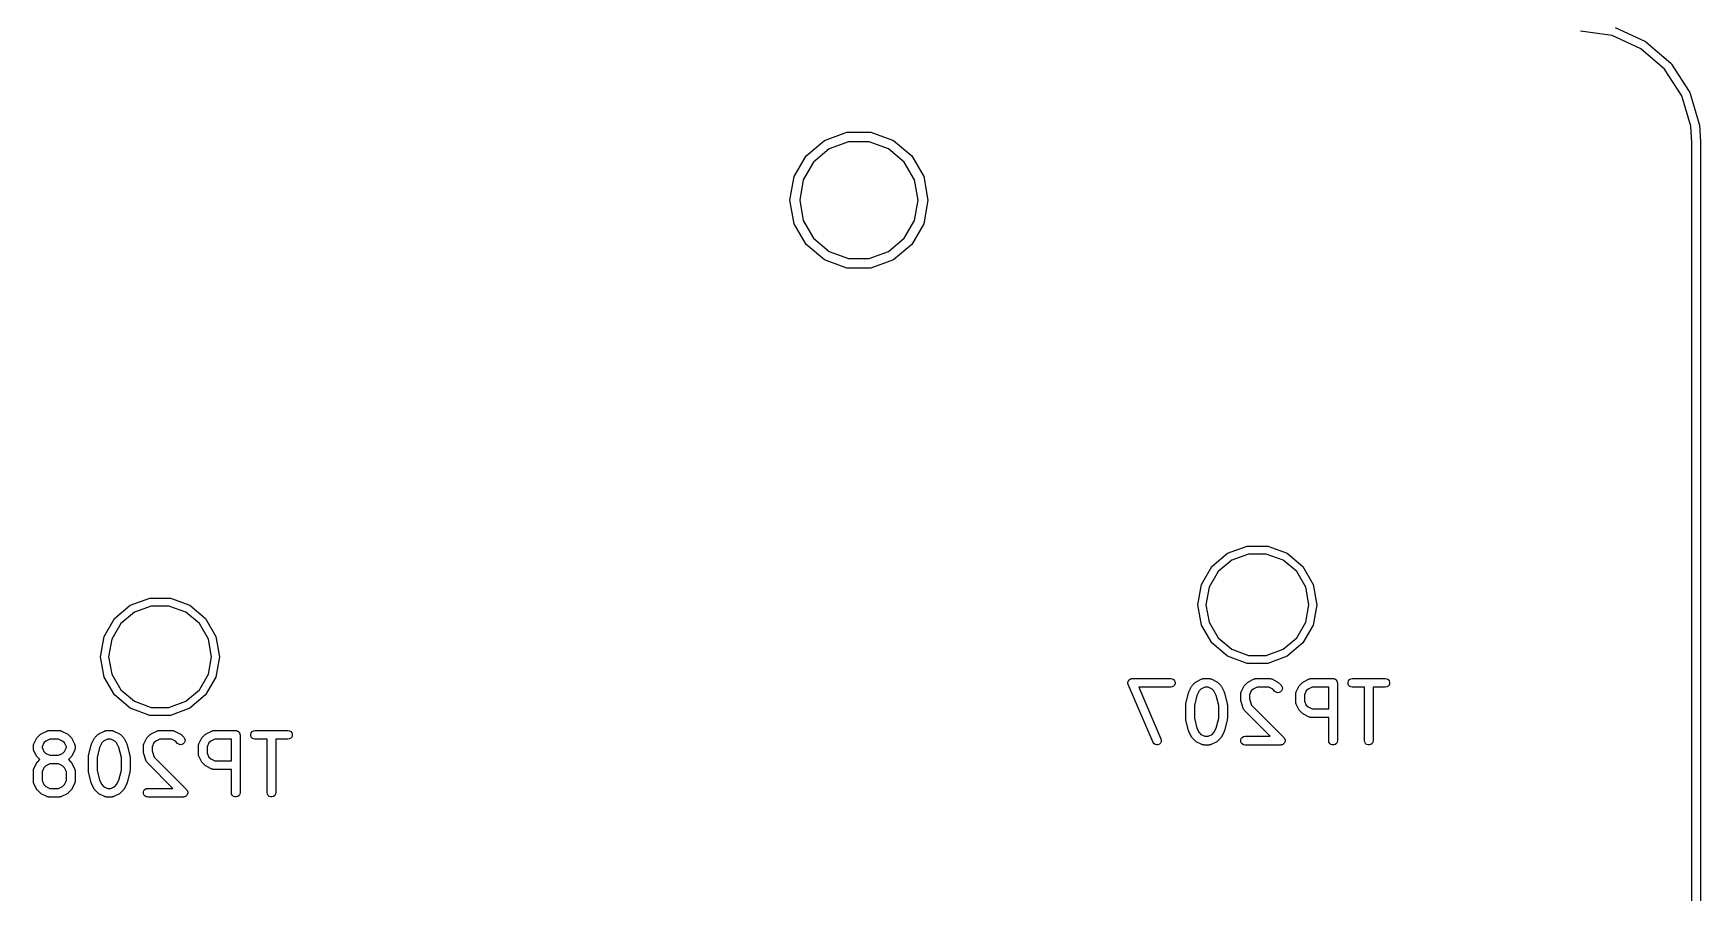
# Model space of a CAD drawing. Extents: x -0.1 to 50.1, y -70.1 to 0.1.
# Drawn here: x 21.21 to 50.08, y -34.98 to -20.11 of the extents above; entities that cross this region are included whole.
import ezdxf

# ---------------------------------------------------------------- set-up
doc = ezdxf.new("R2010")
doc.units = 0
doc.header["$MEASUREMENT"] = 0
doc.layers.add('BLACK', color=7, linetype='CONTINUOUS')

msp = doc.modelspace()

# ---------------------------------------------------------------- linework, layer by layer
at = {"layer": 'BLACK', "linetype": 'CONTINUOUS'}
for p, q in [((48.5401, -20.1531), (47.9947, -20.075)), ((49.0367, -20.3789), (48.5401, -20.1531)), ((48.5924, -20.0121), (49.1086, -20.2468)), ((49.45, -20.7351), (49.0367, -20.3789)), ((49.1086, -20.2468), (49.1094, -20.2472)), ((49.1094, -20.2472), (49.1179, -20.2528)), ((49.1179, -20.2528), (49.1265, -20.2583)), ((49.1265, -20.2583), (49.5561, -20.6284)), ((49.7468, -21.1929), (49.45, -20.7351)), ((49.5561, -20.6284), (49.5568, -20.629)), ((49.5568, -20.629), (49.5634, -20.6368)), ((49.5634, -20.6368), (49.5701, -20.6445)), ((49.5701, -20.6445), (49.8785, -21.1203)), ((49.9038, -21.7181), (49.7468, -21.1929)), ((49.8785, -21.1203), (49.879, -21.1211)), ((49.879, -21.1211), (49.8831, -21.1304)), ((49.8831, -21.1304), (49.8874, -21.1396)), ((49.8874, -21.1396), (50.0499, -21.6829)), ((34.9025, -21.9651), (35.2925, -21.8232)), ((35.2925, -21.8232), (35.7075, -21.8232)), ((35.7075, -21.8232), (36.0975, -21.9651)), ((49.925, -22.0028), (49.9038, -21.7181)), ((50.0499, -21.6829), (50.0501, -21.6838)), ((50.0501, -21.6838), (50.0512, -21.6913)), ((50.0512, -21.6913), (50.0528, -21.6988)), ((50.0528, -21.6988), (50.0745, -21.9907)), ((34.5846, -22.2319), (34.9025, -21.9651)), ((34.9875, -22.1123), (34.7148, -22.3411)), ((35.322, -21.9906), (34.9875, -22.1123)), ((35.678, -21.9906), (35.322, -21.9906)), ((36.0125, -22.1123), (35.678, -21.9906)), ((36.2852, -22.3411), (36.0125, -22.1123)), ((36.0975, -21.9651), (36.4154, -22.2319)), ((49.925, -67.9947), (49.925, -22.0028)), ((50.0745, -21.9907), (50.075, -21.9934)), ((50.075, -21.9934), (50.075, -68.0066)), ((34.3771, -22.5913), (34.5846, -22.2319)), ((34.7148, -22.3411), (34.5368, -22.6494)), ((36.4632, -22.6494), (36.2852, -22.3411)), ((36.4154, -22.2319), (36.6229, -22.5913)), ((34.305, -23), (34.3771, -22.5913)), ((34.5368, -22.6494), (34.475, -23)), ((36.525, -23), (36.4632, -22.6494)), ((36.6229, -22.5913), (36.695, -23)), ((34.3771, -23.4087), (34.305, -23)), ((34.475, -23), (34.5368, -23.3506)), ((36.4632, -23.3506), (36.525, -23)), ((36.695, -23), (36.6229, -23.4087)), ((34.5368, -23.3506), (34.7148, -23.6589)), ((36.2852, -23.6589), (36.4632, -23.3506)), ((34.5846, -23.7681), (34.3771, -23.4087)), ((34.7148, -23.6589), (34.9875, -23.8877)), ((36.0125, -23.8877), (36.2852, -23.6589)), ((36.6229, -23.4087), (36.4154, -23.7681)), ((34.9025, -24.0349), (34.5846, -23.7681)), ((34.9875, -23.8877), (35.322, -24.0094)), ((35.678, -24.0094), (36.0125, -23.8877)), ((36.4154, -23.7681), (36.0975, -24.0349)), ((35.2925, -24.1768), (34.9025, -24.0349)), ((35.7075, -24.1768), (35.2925, -24.1768)), ((35.322, -24.0094), (35.678, -24.0094)), ((36.0975, -24.0349), (35.7075, -24.1768)), ((41.611, -29.3379), (41.885, -29.108)), ((41.885, -29.108), (42.2211, -28.9856)), ((42.2455, -29.1235), (41.955, -29.2292)), ((42.2211, -28.9856), (42.5789, -28.9856)), ((42.5545, -29.1235), (42.2455, -29.1235)), ((42.845, -29.2292), (42.5545, -29.1235)), ((42.5789, -28.9856), (42.915, -29.108)), ((42.915, -29.108), (43.189, -29.3379)), ((41.4321, -29.6477), (41.611, -29.3379)), ((41.7182, -29.4279), (41.5637, -29.6956)), ((41.955, -29.2292), (41.7182, -29.4279)), ((43.0818, -29.4279), (42.845, -29.2292)), ((43.2363, -29.6956), (43.0818, -29.4279)), ((43.189, -29.3379), (43.3679, -29.6477)), ((41.37, -30), (41.4321, -29.6477)), ((41.5637, -29.6956), (41.51, -30)), ((43.29, -30), (43.2363, -29.6956)), ((43.3679, -29.6477), (43.43, -30)), ((22.611, -30.2379), (22.885, -30.008)), ((22.885, -30.008), (23.2211, -29.8856)), ((23.2455, -30.0235), (22.955, -30.1292)), ((23.2211, -29.8856), (23.5789, -29.8856)), ((23.5545, -30.0235), (23.2455, -30.0235)), ((23.845, -30.1292), (23.5545, -30.0235)), ((23.5789, -29.8856), (23.915, -30.008)), ((23.915, -30.008), (24.189, -30.2379)), ((41.4321, -30.3523), (41.37, -30)), ((41.51, -30), (41.5637, -30.3044)), ((43.2363, -30.3044), (43.29, -30)), ((43.43, -30), (43.3679, -30.3523)), ((22.4321, -30.5477), (22.611, -30.2379)), ((22.955, -30.1292), (22.7182, -30.3279)), ((24.0818, -30.3279), (23.845, -30.1292)), ((24.189, -30.2379), (24.3679, -30.5477)), ((41.5637, -30.3044), (41.7182, -30.5721)), ((43.0818, -30.5721), (43.2363, -30.3044)), ((22.37, -30.9), (22.4321, -30.5477)), ((22.5637, -30.5956), (22.51, -30.9)), ((22.7182, -30.3279), (22.5637, -30.5956)), ((24.2363, -30.5956), (24.0818, -30.3279)), ((24.29, -30.9), (24.2363, -30.5956)), ((24.3679, -30.5477), (24.43, -30.9)), ((41.611, -30.6621), (41.4321, -30.3523)), ((41.7182, -30.5721), (41.955, -30.7708)), ((42.845, -30.7708), (43.0818, -30.5721)), ((43.3679, -30.3523), (43.189, -30.6621)), ((41.885, -30.892), (41.611, -30.6621)), ((41.955, -30.7708), (42.2455, -30.8765)), ((42.2455, -30.8765), (42.5545, -30.8765)), ((42.5545, -30.8765), (42.845, -30.7708)), ((43.189, -30.6621), (42.915, -30.892)), ((22.4321, -31.2523), (22.37, -30.9)), ((22.51, -30.9), (22.5637, -31.2044)), ((24.2363, -31.2044), (24.29, -30.9)), ((24.43, -30.9), (24.3679, -31.2523)), ((42.2211, -31.0144), (41.885, -30.892)), ((42.5789, -31.0144), (42.2211, -31.0144)), ((42.915, -30.892), (42.5789, -31.0144)), ((22.611, -31.5621), (22.4321, -31.2523)), ((22.5637, -31.2044), (22.7182, -31.4721)), ((24.0818, -31.4721), (24.2363, -31.2044)), ((24.3679, -31.2523), (24.189, -31.5621)), ((40.1584, -31.3566), (40.1595, -31.348)), ((40.1595, -31.3609), (40.1584, -31.3566)), ((40.1595, -31.3394), (40.161, -31.3351)), ((40.1595, -31.348), (40.1595, -31.3394)), ((40.1595, -31.3654), (40.1595, -31.3609)), ((40.1624, -31.3735), (40.1595, -31.3654)), ((40.161, -31.3351), (40.1615, -31.3307)), ((40.1615, -31.3307), (40.1654, -31.323)), ((40.1644, -31.3819), (40.1624, -31.3735)), ((40.593, -32.3819), (40.1644, -31.3819)), ((40.1654, -31.323), (40.1684, -31.3149)), ((40.1684, -31.3149), (40.1713, -31.3114)), ((40.1713, -31.3114), (40.1733, -31.3075)), ((40.1733, -31.3075), (40.1796, -31.3015)), ((40.1796, -31.3015), (40.1851, -31.2949)), ((40.1851, -31.2949), (40.189, -31.2927)), ((40.189, -31.2927), (40.1923, -31.2896)), ((40.1923, -31.2896), (40.2002, -31.2862)), ((40.2002, -31.2862), (40.2077, -31.2819)), ((40.2077, -31.2819), (40.2121, -31.2811)), ((40.2121, -31.2811), (40.2162, -31.2794)), ((40.2162, -31.2794), (40.2248, -31.2789)), ((40.2248, -31.2789), (40.2333, -31.2774)), ((40.2333, -31.2774), (40.9, -31.2774)), ((40.9, -31.4274), (40.3471, -31.4274)), ((40.3471, -31.4274), (40.7308, -32.3228)), ((40.9, -31.2774), (40.9257, -31.2819)), ((40.9257, -31.4229), (40.9, -31.4274)), ((40.9257, -31.2819), (40.9482, -31.2949)), ((40.9482, -31.4098), (40.9257, -31.4229)), ((40.9482, -31.2949), (40.965, -31.3149)), ((40.965, -31.3899), (40.9482, -31.4098)), ((40.965, -31.3149), (40.9739, -31.3394)), ((40.9739, -31.3654), (40.965, -31.3899)), ((40.9739, -31.3394), (40.9739, -31.3654)), ((41.2139, -31.5093), (41.2615, -31.4141)), ((41.2615, -31.4141), (41.2687, -31.4044)), ((41.2687, -31.4044), (41.2755, -31.3946)), ((41.2755, -31.3946), (41.3232, -31.347)), ((41.3232, -31.347), (41.333, -31.3401)), ((41.333, -31.3401), (41.3426, -31.3329)), ((41.3426, -31.3329), (41.4379, -31.2853)), ((41.4206, -31.4616), (41.3902, -31.492)), ((41.4891, -31.4274), (41.4206, -31.4616)), ((41.4379, -31.2853), (41.442, -31.2841)), ((41.442, -31.2841), (41.4458, -31.2819)), ((41.4458, -31.2819), (41.4544, -31.2804)), ((41.4544, -31.2804), (41.4629, -31.2779)), ((41.4629, -31.2779), (41.4672, -31.2781)), ((41.4672, -31.2781), (41.4714, -31.2774)), ((41.4714, -31.2774), (41.5667, -31.2774)), ((41.549, -31.4274), (41.4891, -31.4274)), ((41.6175, -31.4616), (41.549, -31.4274)), ((41.5667, -31.2774), (41.5709, -31.2781)), ((41.5709, -31.2781), (41.5752, -31.2779)), ((41.5752, -31.2779), (41.5837, -31.2804)), ((41.5837, -31.2804), (41.5923, -31.2819)), ((41.5923, -31.2819), (41.5961, -31.2841)), ((41.5961, -31.2841), (41.6002, -31.2853)), ((41.6002, -31.2853), (41.6954, -31.3329)), ((41.6479, -31.492), (41.6175, -31.4616)), ((41.6954, -31.3329), (41.7051, -31.3401)), ((41.7051, -31.3401), (41.7149, -31.347)), ((41.7149, -31.347), (41.7626, -31.3946)), ((41.7626, -31.3946), (41.7694, -31.4044)), ((41.7694, -31.4044), (41.7766, -31.4141)), ((41.7766, -31.4141), (41.8242, -31.5093)), ((42.1186, -31.5093), (42.1663, -31.4141)), ((42.1663, -31.4141), (42.1734, -31.4044)), ((42.1734, -31.4044), (42.1803, -31.3946)), ((42.1803, -31.3946), (42.2279, -31.347)), ((42.2279, -31.347), (42.2377, -31.3401)), ((42.2377, -31.3401), (42.2474, -31.3329)), ((42.2474, -31.3329), (42.3426, -31.2853)), ((42.3254, -31.4616), (42.295, -31.492)), ((42.3939, -31.4274), (42.3254, -31.4616)), ((42.3426, -31.2853), (42.3468, -31.2841)), ((42.3468, -31.2841), (42.3505, -31.2819)), ((42.3505, -31.2819), (42.3592, -31.2804)), ((42.3592, -31.2804), (42.3676, -31.2779)), ((42.3676, -31.2779), (42.3719, -31.2781)), ((42.3719, -31.2781), (42.3762, -31.2774)), ((42.3762, -31.2774), (42.6143, -31.2774)), ((42.5966, -31.4274), (42.3939, -31.4274)), ((42.6651, -31.4616), (42.5966, -31.4274)), ((42.6143, -31.2774), (42.6185, -31.2781)), ((42.6185, -31.2781), (42.6229, -31.2779)), ((42.6229, -31.2779), (42.6313, -31.2804)), ((42.6313, -31.2804), (42.6399, -31.2819)), ((42.6399, -31.2819), (42.6437, -31.2841)), ((42.6437, -31.2841), (42.6478, -31.2853)), ((42.6478, -31.2853), (42.7431, -31.3329)), ((42.7041, -31.5007), (42.6651, -31.4616)), ((42.7431, -31.3329), (42.7527, -31.3401)), ((42.7527, -31.3401), (42.7626, -31.347)), ((42.7626, -31.347), (42.8102, -31.3946)), ((42.8102, -31.3946), (42.8251, -31.4159)), ((42.8296, -31.467), (42.8186, -31.4906)), ((42.8251, -31.4159), (42.8319, -31.4411)), ((42.8319, -31.4411), (42.8296, -31.467)), ((43.071, -31.5093), (43.1186, -31.4141)), ((43.1186, -31.4141), (43.1258, -31.4044)), ((43.1258, -31.4044), (43.1327, -31.3946)), ((43.1327, -31.3946), (43.1803, -31.347)), ((43.1803, -31.347), (43.1901, -31.3401)), ((43.1901, -31.3401), (43.1998, -31.3329)), ((43.1998, -31.3329), (43.295, -31.2853)), ((43.2778, -31.4616), (43.2474, -31.492)), ((43.3463, -31.4274), (43.2778, -31.4616)), ((43.295, -31.2853), (43.2992, -31.2841)), ((43.2992, -31.2841), (43.3029, -31.2819)), ((43.3029, -31.2819), (43.3116, -31.2804)), ((43.3116, -31.2804), (43.32, -31.2779)), ((43.32, -31.2779), (43.3243, -31.2781)), ((43.3243, -31.2781), (43.3286, -31.2774)), ((43.3286, -31.2774), (43.7095, -31.2774)), ((43.6345, -31.4274), (43.3463, -31.4274)), ((43.6345, -31.8012), (43.6345, -31.4274)), ((43.7095, -31.2774), (43.716, -31.2785)), ((43.716, -31.2785), (43.7225, -31.2785)), ((43.7225, -31.2785), (43.7287, -31.2808)), ((43.7287, -31.2808), (43.7352, -31.2819)), ((43.7352, -31.2819), (43.7409, -31.2852)), ((43.7409, -31.2852), (43.747, -31.2874)), ((43.747, -31.2874), (43.752, -31.2916)), ((43.752, -31.2916), (43.7577, -31.2949)), ((43.7577, -31.2949), (43.7619, -31.3)), ((43.7619, -31.3), (43.767, -31.3042)), ((43.767, -31.3042), (43.7703, -31.3099)), ((43.7703, -31.3099), (43.7745, -31.3149)), ((43.7745, -31.3149), (43.7767, -31.321)), ((43.7767, -31.321), (43.78, -31.3267)), ((43.78, -31.3267), (43.7811, -31.3332)), ((43.7811, -31.3332), (43.7834, -31.3394)), ((43.7834, -31.3394), (43.7834, -31.3459)), ((43.7834, -31.3459), (43.7845, -31.3524)), ((43.7845, -31.3524), (43.7845, -32.3524)), ((43.969, -31.3394), (43.9779, -31.3149)), ((43.969, -31.3654), (43.969, -31.3394)), ((43.9779, -31.3899), (43.969, -31.3654)), ((43.9779, -31.3149), (43.9946, -31.2949)), ((43.9946, -31.4098), (43.9779, -31.3899)), ((43.9946, -31.2949), (44.0172, -31.2819)), ((44.0172, -31.4229), (43.9946, -31.4098)), ((44.0172, -31.2819), (44.0429, -31.2774)), ((44.0429, -31.4274), (44.0172, -31.4229)), ((44.0429, -31.2774), (44.6143, -31.2774)), ((44.2536, -31.4274), (44.0429, -31.4274)), ((44.2536, -32.3524), (44.2536, -31.4274)), ((44.6143, -31.4274), (44.4036, -31.4274)), ((44.4036, -31.4274), (44.4036, -32.3524)), ((44.6143, -31.2774), (44.6399, -31.2819)), ((44.6399, -31.4229), (44.6143, -31.4274)), ((44.6399, -31.2819), (44.6625, -31.2949)), ((44.6625, -31.4098), (44.6399, -31.4229)), ((44.6625, -31.2949), (44.6792, -31.3149)), ((44.6792, -31.3899), (44.6625, -31.4098)), ((44.6792, -31.3149), (44.6881, -31.3394)), ((44.6881, -31.3654), (44.6792, -31.3899)), ((44.6881, -31.3394), (44.6881, -31.3654)), ((22.885, -31.792), (22.611, -31.5621)), ((22.7182, -31.4721), (22.955, -31.6708)), ((22.955, -31.6708), (23.2455, -31.7765)), ((23.5545, -31.7765), (23.845, -31.6708)), ((23.845, -31.6708), (24.0818, -31.4721)), ((24.189, -31.5621), (23.915, -31.792)), ((41.1583, -31.7333), (41.1599, -31.7243)), ((41.1583, -31.9714), (41.1583, -31.7333)), ((41.1599, -31.7243), (41.1606, -31.7151)), ((41.1606, -31.7151), (41.2082, -31.5247)), ((41.2082, -31.5247), (41.2115, -31.5172)), ((41.2115, -31.5172), (41.2139, -31.5093)), ((41.3517, -31.569), (41.3083, -31.7426)), ((41.3083, -31.7426), (41.3083, -31.9622)), ((41.3902, -31.492), (41.3517, -31.569)), ((41.6864, -31.569), (41.6479, -31.492)), ((41.7298, -31.7426), (41.6864, -31.569)), ((41.7298, -31.9622), (41.7298, -31.7426)), ((41.8242, -31.5093), (41.8266, -31.5172)), ((41.8266, -31.5172), (41.8299, -31.5247)), ((41.8299, -31.5247), (41.8775, -31.7151)), ((41.8775, -31.7151), (41.8782, -31.7243)), ((41.8782, -31.7243), (41.8798, -31.7333)), ((41.8798, -31.7333), (41.8798, -31.9714)), ((42.1107, -31.5429), (42.1115, -31.5386)), ((42.1107, -31.6381), (42.1107, -31.5429)), ((42.1128, -31.6499), (42.1107, -31.6381)), ((42.1112, -31.5343), (42.1137, -31.5259)), ((42.1115, -31.5386), (42.1112, -31.5343)), ((42.1146, -31.6618), (42.1128, -31.6499)), ((42.1137, -31.5259), (42.1152, -31.5172)), ((42.1622, -31.8047), (42.1146, -31.6618)), ((42.1152, -31.5172), (42.1174, -31.5135)), ((42.1174, -31.5135), (42.1186, -31.5093)), ((42.295, -31.492), (42.2607, -31.5606)), ((42.2607, -31.5606), (42.2607, -31.6259)), ((42.2607, -31.6259), (42.2989, -31.7404)), ((42.2989, -31.7404), (42.8578, -32.2993)), ((42.7254, -31.5156), (42.7041, -31.5007)), ((42.7506, -31.5223), (42.7254, -31.5156)), ((42.7766, -31.5201), (42.7506, -31.5223)), ((42.8002, -31.5091), (42.7766, -31.5201)), ((42.8186, -31.4906), (42.8002, -31.5091)), ((43.0631, -31.5429), (43.0638, -31.5386)), ((43.0631, -31.6857), (43.0631, -31.5429)), ((43.0638, -31.69), (43.0631, -31.6857)), ((43.0636, -31.5343), (43.0661, -31.5259)), ((43.0638, -31.5386), (43.0636, -31.5343)), ((43.0636, -31.6943), (43.0638, -31.69)), ((43.0661, -31.7027), (43.0636, -31.6943)), ((43.0661, -31.5259), (43.0676, -31.5172)), ((43.0676, -31.7114), (43.0661, -31.7027)), ((43.0676, -31.5172), (43.0698, -31.5135)), ((43.0698, -31.7151), (43.0676, -31.7114)), ((43.0698, -31.5135), (43.071, -31.5093)), ((43.071, -31.7193), (43.0698, -31.7151)), ((43.1186, -31.8145), (43.071, -31.7193)), ((43.2474, -31.492), (43.2131, -31.5606)), ((43.2131, -31.5606), (43.2131, -31.668)), ((43.2131, -31.668), (43.2474, -31.7365)), ((43.2474, -31.7365), (43.2778, -31.7669)), ((23.2211, -31.9144), (22.885, -31.792)), ((23.5789, -31.9144), (23.2211, -31.9144)), ((23.2455, -31.7765), (23.5545, -31.7765)), ((23.915, -31.792), (23.5789, -31.9144)), ((41.1599, -31.9805), (41.1583, -31.9714)), ((41.1606, -31.9896), (41.1599, -31.9805)), ((41.2082, -32.1801), (41.1606, -31.9896)), ((41.3083, -31.9622), (41.3517, -32.1357)), ((41.6864, -32.1357), (41.7298, -31.9622)), ((41.8775, -31.9896), (41.8299, -32.1801)), ((41.8782, -31.9805), (41.8775, -31.9896)), ((41.8798, -31.9714), (41.8782, -31.9805)), ((42.1642, -31.8085), (42.1622, -31.8047)), ((42.1654, -31.8126), (42.1642, -31.8085)), ((42.1704, -31.8198), (42.1654, -31.8126)), ((42.1746, -31.8276), (42.1704, -31.8198)), ((42.1778, -31.8304), (42.1746, -31.8276)), ((42.1803, -31.834), (42.1778, -31.8304)), ((42.6237, -32.2774), (42.1803, -31.834)), ((43.1258, -31.8242), (43.1186, -31.8145)), ((43.1327, -31.834), (43.1258, -31.8242)), ((43.1803, -31.8816), (43.1327, -31.834)), ((43.1901, -31.8885), (43.1803, -31.8816)), ((43.1998, -31.8957), (43.1901, -31.8885)), ((43.295, -31.9433), (43.1998, -31.8957)), ((43.2778, -31.7669), (43.3463, -31.8012)), ((43.2992, -31.9445), (43.295, -31.9433)), ((43.3029, -31.9467), (43.2992, -31.9445)), ((43.3116, -31.9482), (43.3029, -31.9467)), ((43.32, -31.9507), (43.3116, -31.9482)), ((43.3243, -31.9504), (43.32, -31.9507)), ((43.3286, -31.9512), (43.3243, -31.9504)), ((43.6345, -31.9512), (43.3286, -31.9512)), ((43.3463, -31.8012), (43.6345, -31.8012)), ((43.6345, -32.3524), (43.6345, -31.9512)), ((21.2139, -32.4093), (21.2615, -32.3141)), ((21.2615, -32.3141), (21.2687, -32.3044)), ((21.2687, -32.3044), (21.2755, -32.2946)), ((21.2755, -32.2946), (21.3232, -32.247)), ((21.3232, -32.247), (21.333, -32.2401)), ((21.333, -32.2401), (21.3426, -32.2329)), ((21.3426, -32.2329), (21.4379, -32.1853)), ((21.4891, -32.3274), (21.4206, -32.3616)), ((21.4379, -32.1853), (21.442, -32.1841)), ((21.442, -32.1841), (21.4458, -32.1819)), ((21.4458, -32.1819), (21.4544, -32.1804)), ((21.4544, -32.1804), (21.4629, -32.1779)), ((21.4629, -32.1779), (21.4672, -32.1781)), ((21.4672, -32.1781), (21.4714, -32.1774)), ((21.4714, -32.1774), (21.6619, -32.1774)), ((21.6442, -32.3274), (21.4891, -32.3274)), ((21.7127, -32.3616), (21.6442, -32.3274)), ((21.6619, -32.1774), (21.6662, -32.1781)), ((21.6662, -32.1781), (21.6705, -32.1779)), ((21.6705, -32.1779), (21.6789, -32.1804)), ((21.6789, -32.1804), (21.6876, -32.1819)), ((21.6876, -32.1819), (21.6913, -32.1841)), ((21.6913, -32.1841), (21.6954, -32.1853)), ((21.6954, -32.1853), (21.7907, -32.2329)), ((21.7907, -32.2329), (21.8003, -32.2401)), ((21.8003, -32.2401), (21.8102, -32.247)), ((21.8102, -32.247), (21.8578, -32.2946)), ((21.8578, -32.2946), (21.8647, -32.3044)), ((21.8647, -32.3044), (21.8718, -32.3141)), ((21.8718, -32.3141), (21.9195, -32.4093)), ((22.2139, -32.4093), (22.2615, -32.3141)), ((22.2615, -32.3141), (22.2687, -32.3044)), ((22.2687, -32.3044), (22.2755, -32.2946)), ((22.2755, -32.2946), (22.3232, -32.247)), ((22.3232, -32.247), (22.333, -32.2401)), ((22.333, -32.2401), (22.3426, -32.2329)), ((22.3426, -32.2329), (22.4379, -32.1853)), ((22.4891, -32.3274), (22.4206, -32.3616)), ((22.4379, -32.1853), (22.442, -32.1841)), ((22.442, -32.1841), (22.4458, -32.1819)), ((22.4458, -32.1819), (22.4544, -32.1804)), ((22.4544, -32.1804), (22.4629, -32.1779)), ((22.4629, -32.1779), (22.4672, -32.1781)), ((22.4672, -32.1781), (22.4714, -32.1774)), ((22.4714, -32.1774), (22.5667, -32.1774)), ((22.549, -32.3274), (22.4891, -32.3274)), ((22.6175, -32.3616), (22.549, -32.3274)), ((22.5667, -32.1774), (22.5709, -32.1781)), ((22.5709, -32.1781), (22.5752, -32.1779)), ((22.5752, -32.1779), (22.5837, -32.1804)), ((22.5837, -32.1804), (22.5923, -32.1819)), ((22.5923, -32.1819), (22.5961, -32.1841)), ((22.5961, -32.1841), (22.6002, -32.1853)), ((22.6002, -32.1853), (22.6954, -32.2329)), ((22.6954, -32.2329), (22.7051, -32.2401)), ((22.7051, -32.2401), (22.7149, -32.247)), ((22.7149, -32.247), (22.7626, -32.2946)), ((22.7626, -32.2946), (22.7694, -32.3044)), ((22.7694, -32.3044), (22.7766, -32.3141)), ((22.7766, -32.3141), (22.8242, -32.4093)), ((23.1186, -32.4093), (23.1663, -32.3141)), ((23.1663, -32.3141), (23.1734, -32.3044)), ((23.1734, -32.3044), (23.1803, -32.2946)), ((23.1803, -32.2946), (23.2279, -32.247)), ((23.2279, -32.247), (23.2377, -32.2401)), ((23.2377, -32.2401), (23.2474, -32.2329)), ((23.2474, -32.2329), (23.3426, -32.1853)), ((23.3939, -32.3274), (23.3254, -32.3616)), ((23.3426, -32.1853), (23.3468, -32.1841)), ((23.3468, -32.1841), (23.3505, -32.1819)), ((23.3505, -32.1819), (23.3592, -32.1804)), ((23.3592, -32.1804), (23.3676, -32.1779)), ((23.3676, -32.1779), (23.3719, -32.1781)), ((23.3719, -32.1781), (23.3762, -32.1774)), ((23.3762, -32.1774), (23.6143, -32.1774)), ((23.5966, -32.3274), (23.3939, -32.3274)), ((23.6651, -32.3616), (23.5966, -32.3274)), ((23.6143, -32.1774), (23.6185, -32.1781)), ((23.6185, -32.1781), (23.6229, -32.1779)), ((23.6229, -32.1779), (23.6313, -32.1804)), ((23.6313, -32.1804), (23.6399, -32.1819)), ((23.6399, -32.1819), (23.6437, -32.1841)), ((23.6437, -32.1841), (23.6478, -32.1853)), ((23.6478, -32.1853), (23.7431, -32.2329)), ((23.7431, -32.2329), (23.7527, -32.2401)), ((23.7527, -32.2401), (23.7626, -32.247)), ((23.7626, -32.247), (23.8102, -32.2946)), ((23.8102, -32.2946), (23.8251, -32.3159)), ((23.8251, -32.3159), (23.8319, -32.3411)), ((24.071, -32.4093), (24.1186, -32.3141)), ((24.1186, -32.3141), (24.1258, -32.3044)), ((24.1258, -32.3044), (24.1327, -32.2946)), ((24.1327, -32.2946), (24.1803, -32.247)), ((24.1803, -32.247), (24.1901, -32.2401)), ((24.1901, -32.2401), (24.1998, -32.2329)), ((24.1998, -32.2329), (24.295, -32.1853)), ((24.3463, -32.3274), (24.2778, -32.3616)), ((24.295, -32.1853), (24.2992, -32.1841)), ((24.2992, -32.1841), (24.3029, -32.1819)), ((24.3029, -32.1819), (24.3116, -32.1804)), ((24.3116, -32.1804), (24.32, -32.1779)), ((24.32, -32.1779), (24.3243, -32.1781)), ((24.3243, -32.1781), (24.3286, -32.1774)), ((24.3286, -32.1774), (24.7095, -32.1774)), ((24.6345, -32.3274), (24.3463, -32.3274)), ((24.6345, -32.7012), (24.6345, -32.3274)), ((24.7095, -32.1774), (24.716, -32.1785)), ((24.716, -32.1785), (24.7225, -32.1785)), ((24.7225, -32.1785), (24.7287, -32.1808)), ((24.7287, -32.1808), (24.7352, -32.1819)), ((24.7352, -32.1819), (24.7409, -32.1852)), ((24.7409, -32.1852), (24.747, -32.1874)), ((24.747, -32.1874), (24.7521, -32.1916)), ((24.7521, -32.1916), (24.7577, -32.1949)), ((24.7577, -32.1949), (24.7619, -32.2)), ((24.7619, -32.2), (24.767, -32.2042)), ((24.767, -32.2042), (24.7703, -32.2099)), ((24.7703, -32.2099), (24.7745, -32.2149)), ((24.7745, -32.2149), (24.7767, -32.221)), ((24.7767, -32.221), (24.78, -32.2267)), ((24.78, -32.2267), (24.7811, -32.2332)), ((24.7811, -32.2332), (24.7834, -32.2394)), ((24.7834, -32.2394), (24.7834, -32.2459)), ((24.7834, -32.2459), (24.7845, -32.2524)), ((24.7845, -32.2524), (24.7845, -33.2524)), ((24.969, -32.2394), (24.9779, -32.2149)), ((24.969, -32.2654), (24.969, -32.2394)), ((24.9779, -32.2899), (24.969, -32.2654)), ((24.9779, -32.2149), (24.9946, -32.1949)), ((24.9946, -32.3098), (24.9779, -32.2899)), ((24.9946, -32.1949), (25.0172, -32.1819)), ((25.0172, -32.3229), (24.9946, -32.3098)), ((25.0172, -32.1819), (25.0429, -32.1774)), ((25.0429, -32.3274), (25.0172, -32.3229)), ((25.0429, -32.1774), (25.6143, -32.1774)), ((25.2536, -32.3274), (25.0429, -32.3274)), ((25.2536, -33.2524), (25.2536, -32.3274)), ((25.6143, -32.3274), (25.4036, -32.3274)), ((25.4036, -32.3274), (25.4036, -33.2524)), ((25.6143, -32.1774), (25.6399, -32.1819)), ((25.6399, -32.3229), (25.6143, -32.3274)), ((25.6399, -32.1819), (25.6625, -32.1949)), ((25.6625, -32.3098), (25.6399, -32.3229)), ((25.6625, -32.1949), (25.6792, -32.2149)), ((25.6792, -32.2899), (25.6625, -32.3098)), ((25.6792, -32.2149), (25.6881, -32.2394)), ((25.6881, -32.2654), (25.6792, -32.2899)), ((25.6881, -32.2394), (25.6881, -32.2654)), ((40.7308, -32.3228), (40.7368, -32.3482)), ((41.2115, -32.1876), (41.2082, -32.1801)), ((41.2139, -32.1954), (41.2115, -32.1876)), ((41.2615, -32.2907), (41.2139, -32.1954)), ((41.2687, -32.3003), (41.2615, -32.2907)), ((41.2755, -32.3102), (41.2687, -32.3003)), ((41.3232, -32.3578), (41.2755, -32.3102)), ((41.3517, -32.1357), (41.3902, -32.2127)), ((41.3902, -32.2127), (41.4206, -32.2431)), ((41.4206, -32.2431), (41.4891, -32.2774)), ((41.4891, -32.2774), (41.549, -32.2774)), ((41.549, -32.2774), (41.6175, -32.2431)), ((41.6175, -32.2431), (41.6479, -32.2127)), ((41.6479, -32.2127), (41.6864, -32.1357)), ((41.7626, -32.3102), (41.7149, -32.3578)), ((41.7694, -32.3003), (41.7626, -32.3102)), ((41.7766, -32.2907), (41.7694, -32.3003)), ((41.8242, -32.1954), (41.7766, -32.2907)), ((41.8266, -32.1876), (41.8242, -32.1954)), ((41.8299, -32.1801), (41.8266, -32.1876)), ((42.1119, -32.3394), (42.1208, -32.3149)), ((42.1208, -32.3149), (42.1375, -32.2949)), ((42.1375, -32.2949), (42.1601, -32.2819)), ((42.1601, -32.2819), (42.1857, -32.2774)), ((42.1857, -32.2774), (42.6237, -32.2774)), ((42.8578, -32.2993), (42.8634, -32.3074)), ((42.8634, -32.3074), (42.8697, -32.3149)), ((42.8697, -32.3149), (42.8708, -32.318)), ((42.8708, -32.318), (42.8727, -32.3207)), ((42.8727, -32.3207), (42.8753, -32.3301)), ((42.8753, -32.3301), (42.8786, -32.3394)), ((21.206, -32.4429), (21.2067, -32.4386)), ((21.206, -32.4905), (21.206, -32.4429)), ((21.2067, -32.4947), (21.206, -32.4905)), ((21.2064, -32.4343), (21.2089, -32.4259)), ((21.2067, -32.4386), (21.2064, -32.4343)), ((21.2064, -32.499), (21.2067, -32.4947)), ((21.2089, -32.5075), (21.2064, -32.499)), ((21.2089, -32.4259), (21.2105, -32.4172)), ((21.2105, -32.5161), (21.2089, -32.5075)), ((21.2105, -32.4172), (21.2126, -32.4135)), ((21.2126, -32.5199), (21.2105, -32.5161)), ((21.2126, -32.4135), (21.2139, -32.4093)), ((21.2139, -32.524), (21.2126, -32.5199)), ((21.2615, -32.6193), (21.2139, -32.524)), ((21.2687, -32.6289), (21.2615, -32.6193)), ((21.3902, -32.392), (21.356, -32.4606)), ((21.356, -32.4606), (21.356, -32.4728)), ((21.356, -32.4728), (21.3902, -32.5413)), ((21.4206, -32.3616), (21.3902, -32.392)), ((21.3902, -32.5413), (21.4206, -32.5717)), ((21.4206, -32.5717), (21.4891, -32.606)), ((21.4891, -32.606), (21.6442, -32.606)), ((21.6442, -32.606), (21.7127, -32.5717)), ((21.7431, -32.392), (21.7127, -32.3616)), ((21.7127, -32.5717), (21.7431, -32.5413)), ((21.7774, -32.4606), (21.7431, -32.392)), ((21.7431, -32.5413), (21.7774, -32.4728)), ((21.7774, -32.4728), (21.7774, -32.4606)), ((21.8718, -32.6193), (21.8647, -32.6289)), ((21.9195, -32.524), (21.8718, -32.6193)), ((21.9195, -32.4093), (21.9207, -32.4135)), ((21.9207, -32.5199), (21.9195, -32.524)), ((21.9207, -32.4135), (21.9229, -32.4172)), ((21.9229, -32.5161), (21.9207, -32.5199)), ((21.9229, -32.4172), (21.9244, -32.4259)), ((21.9244, -32.5075), (21.9229, -32.5161)), ((21.9244, -32.4259), (21.9269, -32.4343)), ((21.9269, -32.4991), (21.9244, -32.5075)), ((21.9269, -32.4343), (21.9266, -32.4386)), ((21.9266, -32.4386), (21.9274, -32.4429)), ((21.9274, -32.4905), (21.9266, -32.4947)), ((21.9266, -32.4947), (21.9269, -32.4991)), ((21.9274, -32.4429), (21.9274, -32.4905)), ((22.1599, -32.6243), (22.1606, -32.6151)), ((22.1606, -32.6151), (22.2082, -32.4247)), ((22.2082, -32.4247), (22.2115, -32.4172)), ((22.2115, -32.4172), (22.2139, -32.4093)), ((22.3517, -32.469), (22.3083, -32.6426)), ((22.3902, -32.392), (22.3517, -32.469)), ((22.4206, -32.3616), (22.3902, -32.392)), ((22.6479, -32.392), (22.6175, -32.3616)), ((22.6864, -32.469), (22.6479, -32.392)), ((22.7298, -32.6426), (22.6864, -32.469)), ((22.8242, -32.4093), (22.8266, -32.4172)), ((22.8266, -32.4172), (22.8299, -32.4247)), ((22.8299, -32.4247), (22.8775, -32.6151)), ((22.8775, -32.6151), (22.8782, -32.6243)), ((23.1107, -32.4429), (23.1115, -32.4386)), ((23.1107, -32.5381), (23.1107, -32.4429)), ((23.1128, -32.5499), (23.1107, -32.5381)), ((23.1112, -32.4343), (23.1137, -32.4259)), ((23.1115, -32.4386), (23.1112, -32.4343)), ((23.1146, -32.5618), (23.1128, -32.5499)), ((23.1137, -32.4259), (23.1152, -32.4172)), ((23.1622, -32.7047), (23.1146, -32.5618)), ((23.1152, -32.4172), (23.1174, -32.4135)), ((23.1174, -32.4135), (23.1186, -32.4093)), ((23.295, -32.392), (23.2607, -32.4606)), ((23.2607, -32.4606), (23.2607, -32.5259)), ((23.2607, -32.5259), (23.2989, -32.6404)), ((23.3254, -32.3616), (23.295, -32.392)), ((23.7041, -32.4007), (23.6651, -32.3616)), ((23.7254, -32.4156), (23.7041, -32.4007)), ((23.7506, -32.4223), (23.7254, -32.4156)), ((23.7766, -32.4201), (23.7506, -32.4223)), ((23.8002, -32.4091), (23.7766, -32.4201)), ((23.8186, -32.3906), (23.8002, -32.4091)), ((23.8296, -32.367), (23.8186, -32.3906)), ((23.8319, -32.3411), (23.8296, -32.367)), ((24.0631, -32.4429), (24.0638, -32.4386)), ((24.0631, -32.5857), (24.0631, -32.4429)), ((24.0638, -32.59), (24.0631, -32.5857)), ((24.0636, -32.4343), (24.0661, -32.4259)), ((24.0638, -32.4386), (24.0636, -32.4343)), ((24.0636, -32.5943), (24.0638, -32.59)), ((24.0661, -32.6027), (24.0636, -32.5943)), ((24.0661, -32.4259), (24.0676, -32.4172)), ((24.0676, -32.6114), (24.0661, -32.6027)), ((24.0676, -32.4172), (24.0698, -32.4135)), ((24.0698, -32.6151), (24.0676, -32.6114)), ((24.0698, -32.4135), (24.071, -32.4093)), ((24.071, -32.6193), (24.0698, -32.6151)), ((24.1186, -32.7145), (24.071, -32.6193)), ((24.2474, -32.392), (24.2131, -32.4606)), ((24.2131, -32.4606), (24.2131, -32.568)), ((24.2131, -32.568), (24.2474, -32.6365)), ((24.2778, -32.3616), (24.2474, -32.392)), ((40.6072, -32.4037), (40.593, -32.3819)), ((40.6281, -32.4193), (40.6072, -32.4037)), ((40.653, -32.4269), (40.6281, -32.4193)), ((40.679, -32.4254), (40.653, -32.4269)), ((40.703, -32.4151), (40.679, -32.4254)), ((40.722, -32.3973), (40.703, -32.4151)), ((40.7337, -32.3741), (40.722, -32.3973)), ((40.7368, -32.3482), (40.7337, -32.3741)), ((41.333, -32.3647), (41.3232, -32.3578)), ((41.3426, -32.3718), (41.333, -32.3647)), ((41.4379, -32.4195), (41.3426, -32.3718)), ((41.442, -32.4207), (41.4379, -32.4195)), ((41.4458, -32.4229), (41.442, -32.4207)), ((41.4544, -32.4244), (41.4458, -32.4229)), ((41.4629, -32.4269), (41.4544, -32.4244)), ((41.4672, -32.4266), (41.4629, -32.4269)), ((41.4714, -32.4274), (41.4672, -32.4266)), ((41.5667, -32.4274), (41.4714, -32.4274)), ((41.5709, -32.4266), (41.5667, -32.4274)), ((41.5752, -32.4269), (41.5709, -32.4266)), ((41.5837, -32.4244), (41.5752, -32.4269)), ((41.5923, -32.4229), (41.5837, -32.4244)), ((41.5961, -32.4207), (41.5923, -32.4229)), ((41.6002, -32.4195), (41.5961, -32.4207)), ((41.6954, -32.3718), (41.6002, -32.4195)), ((41.7051, -32.3647), (41.6954, -32.3718)), ((41.7149, -32.3578), (41.7051, -32.3647)), ((42.1119, -32.3654), (42.1119, -32.3394)), ((42.1208, -32.3899), (42.1119, -32.3654)), ((42.1375, -32.4098), (42.1208, -32.3899)), ((42.1601, -32.4229), (42.1375, -32.4098)), ((42.1857, -32.4274), (42.1601, -32.4229)), ((42.8048, -32.4274), (42.1857, -32.4274)), ((42.8144, -32.4257), (42.8048, -32.4274)), ((42.8242, -32.4248), (42.8144, -32.4257)), ((42.8272, -32.4234), (42.8242, -32.4248)), ((42.8304, -32.4229), (42.8272, -32.4234)), ((42.8389, -32.418), (42.8304, -32.4229)), ((42.8478, -32.4138), (42.8389, -32.418)), ((42.8501, -32.4115), (42.8478, -32.4138)), ((42.853, -32.4098), (42.8501, -32.4115)), ((42.8593, -32.4023), (42.853, -32.4098)), ((42.8662, -32.3954), (42.8593, -32.4023)), ((42.8676, -32.3924), (42.8662, -32.3954)), ((42.8697, -32.3899), (42.8676, -32.3924)), ((42.8731, -32.3807), (42.8697, -32.3899)), ((42.8772, -32.3718), (42.8731, -32.3807)), ((42.8775, -32.3685), (42.8772, -32.3718)), ((42.8786, -32.3654), (42.8775, -32.3685)), ((42.8786, -32.3394), (42.8786, -32.3427)), ((42.8786, -32.3427), (42.8795, -32.3458)), ((42.8795, -32.3458), (42.8786, -32.3556)), ((42.8786, -32.3556), (42.8786, -32.3654)), ((43.639, -32.378), (43.6345, -32.3524)), ((43.6521, -32.4006), (43.639, -32.378)), ((43.672, -32.4173), (43.6521, -32.4006)), ((43.6965, -32.4262), (43.672, -32.4173)), ((43.7225, -32.4262), (43.6965, -32.4262)), ((43.747, -32.4173), (43.7225, -32.4262)), ((43.767, -32.4006), (43.747, -32.4173)), ((43.78, -32.378), (43.767, -32.4006)), ((43.7845, -32.3524), (43.78, -32.378)), ((44.2581, -32.378), (44.2536, -32.3524)), ((44.2711, -32.4006), (44.2581, -32.378)), ((44.2911, -32.4173), (44.2711, -32.4006)), ((44.3155, -32.4262), (44.2911, -32.4173)), ((44.3416, -32.4262), (44.3155, -32.4262)), ((44.3661, -32.4173), (44.3416, -32.4262)), ((44.386, -32.4006), (44.3661, -32.4173)), ((44.399, -32.378), (44.386, -32.4006)), ((44.4036, -32.3524), (44.399, -32.378)), ((21.206, -32.8714), (21.2067, -32.8672)), ((21.206, -33.0619), (21.206, -32.8714)), ((21.2064, -32.8629), (21.2089, -32.8544)), ((21.2067, -32.8672), (21.2064, -32.8629)), ((21.2089, -32.8544), (21.2105, -32.8458)), ((21.2105, -32.8458), (21.2126, -32.842)), ((21.2126, -32.842), (21.2139, -32.8379)), ((21.2139, -32.8379), (21.2615, -32.7426)), ((21.2615, -32.7426), (21.2687, -32.733)), ((21.2755, -32.6387), (21.2687, -32.6289)), ((21.2687, -32.733), (21.2755, -32.7232)), ((21.3177, -32.681), (21.2755, -32.6387)), ((21.2755, -32.7232), (21.3177, -32.681)), ((21.3902, -32.8206), (21.356, -32.8891)), ((21.356, -32.8891), (21.356, -33.0442)), ((21.4206, -32.7902), (21.3902, -32.8206)), ((21.4891, -32.756), (21.4206, -32.7902)), ((21.6442, -32.756), (21.4891, -32.756)), ((21.7127, -32.7902), (21.6442, -32.756)), ((21.7431, -32.8206), (21.7127, -32.7902)), ((21.7774, -32.8891), (21.7431, -32.8206)), ((21.7774, -33.0442), (21.7774, -32.8891)), ((21.8578, -32.6387), (21.8156, -32.681)), ((21.8156, -32.681), (21.8578, -32.7232)), ((21.8647, -32.6289), (21.8578, -32.6387)), ((21.8578, -32.7232), (21.8647, -32.733)), ((21.8647, -32.733), (21.8718, -32.7426)), ((21.8718, -32.7426), (21.9195, -32.8379)), ((21.9195, -32.8379), (21.9207, -32.842)), ((21.9207, -32.842), (21.9229, -32.8458)), ((21.9229, -32.8458), (21.9244, -32.8544)), ((21.9244, -32.8544), (21.9269, -32.8629)), ((21.9269, -32.8629), (21.9266, -32.8672)), ((21.9266, -32.8672), (21.9274, -32.8714)), ((21.9274, -32.8714), (21.9274, -33.0619)), ((22.1583, -32.6333), (22.1599, -32.6243)), ((22.1583, -32.8714), (22.1583, -32.6333)), ((22.1599, -32.8805), (22.1583, -32.8714)), ((22.1606, -32.8896), (22.1599, -32.8805)), ((22.2082, -33.0801), (22.1606, -32.8896)), ((22.3083, -32.6426), (22.3083, -32.8622)), ((22.3083, -32.8622), (22.3517, -33.0357)), ((22.6864, -33.0357), (22.7298, -32.8622)), ((22.7298, -32.8622), (22.7298, -32.6426)), ((22.8775, -32.8896), (22.8299, -33.0801)), ((22.8782, -32.8805), (22.8775, -32.8896)), ((22.8782, -32.6243), (22.8798, -32.6333)), ((22.8798, -32.8714), (22.8782, -32.8805)), ((22.8798, -32.6333), (22.8798, -32.8714)), ((23.1642, -32.7085), (23.1622, -32.7047)), ((23.1654, -32.7126), (23.1642, -32.7085)), ((23.1704, -32.7198), (23.1654, -32.7126)), ((23.1746, -32.7276), (23.1704, -32.7198)), ((23.1778, -32.7304), (23.1746, -32.7276)), ((23.1803, -32.734), (23.1778, -32.7304)), ((23.6237, -33.1774), (23.1803, -32.734)), ((23.2989, -32.6404), (23.8578, -33.1993)), ((24.1258, -32.7242), (24.1186, -32.7145)), ((24.1327, -32.734), (24.1258, -32.7242)), ((24.1803, -32.7816), (24.1327, -32.734)), ((24.1901, -32.7885), (24.1803, -32.7816)), ((24.1998, -32.7957), (24.1901, -32.7885)), ((24.295, -32.8433), (24.1998, -32.7957)), ((24.2474, -32.6365), (24.2778, -32.6669)), ((24.2778, -32.6669), (24.3463, -32.7012)), ((24.2992, -32.8445), (24.295, -32.8433)), ((24.3029, -32.8467), (24.2992, -32.8445)), ((24.3116, -32.8482), (24.3029, -32.8467)), ((24.32, -32.8507), (24.3116, -32.8482)), ((24.3243, -32.8504), (24.32, -32.8507)), ((24.3286, -32.8512), (24.3243, -32.8504)), ((24.6345, -32.8512), (24.3286, -32.8512)), ((24.3463, -32.7012), (24.6345, -32.7012)), ((24.6345, -33.2524), (24.6345, -32.8512)), ((21.2067, -33.0662), (21.206, -33.0619)), ((21.2064, -33.0705), (21.2067, -33.0662)), ((21.2089, -33.0789), (21.2064, -33.0705)), ((21.2105, -33.0876), (21.2089, -33.0789)), ((21.2126, -33.0913), (21.2105, -33.0876)), ((21.2139, -33.0954), (21.2126, -33.0913)), ((21.2615, -33.1907), (21.2139, -33.0954)), ((21.2687, -33.2003), (21.2615, -33.1907)), ((21.356, -33.0442), (21.3902, -33.1127)), ((21.3902, -33.1127), (21.4206, -33.1431)), ((21.4206, -33.1431), (21.4891, -33.1774)), ((21.4891, -33.1774), (21.6442, -33.1774)), ((21.6442, -33.1774), (21.7127, -33.1431)), ((21.7127, -33.1431), (21.7431, -33.1127)), ((21.7431, -33.1127), (21.7774, -33.0442)), ((21.8718, -33.1907), (21.8647, -33.2003)), ((21.9195, -33.0954), (21.8718, -33.1907)), ((21.9207, -33.0913), (21.9195, -33.0954)), ((21.9229, -33.0876), (21.9207, -33.0913)), ((21.9244, -33.0789), (21.9229, -33.0876)), ((21.9269, -33.0705), (21.9244, -33.0789)), ((21.9274, -33.0619), (21.9266, -33.0662)), ((21.9266, -33.0662), (21.9269, -33.0705)), ((22.2115, -33.0876), (22.2082, -33.0801)), ((22.2139, -33.0954), (22.2115, -33.0876)), ((22.2615, -33.1907), (22.2139, -33.0954)), ((22.2687, -33.2003), (22.2615, -33.1907)), ((22.3517, -33.0357), (22.3902, -33.1127)), ((22.3902, -33.1127), (22.4206, -33.1431)), ((22.4206, -33.1431), (22.4891, -33.1774)), ((22.4891, -33.1774), (22.549, -33.1774)), ((22.549, -33.1774), (22.6175, -33.1431)), ((22.6175, -33.1431), (22.6479, -33.1127)), ((22.6479, -33.1127), (22.6864, -33.0357)), ((22.7766, -33.1907), (22.7694, -33.2003)), ((22.8242, -33.0954), (22.7766, -33.1907)), ((22.8266, -33.0876), (22.8242, -33.0954)), ((22.8299, -33.0801), (22.8266, -33.0876)), ((23.1208, -33.2149), (23.1375, -33.1949)), ((23.1375, -33.1949), (23.1601, -33.1819)), ((23.1601, -33.1819), (23.1857, -33.1774)), ((23.1857, -33.1774), (23.6237, -33.1774)), ((23.8578, -33.1993), (23.8634, -33.2074)), ((21.2755, -33.2102), (21.2687, -33.2003)), ((21.3232, -33.2578), (21.2755, -33.2102)), ((21.333, -33.2647), (21.3232, -33.2578)), ((21.3426, -33.2718), (21.333, -33.2647)), ((21.4379, -33.3195), (21.3426, -33.2718)), ((21.442, -33.3207), (21.4379, -33.3195)), ((21.4458, -33.3229), (21.442, -33.3207)), ((21.4544, -33.3244), (21.4458, -33.3229)), ((21.4629, -33.3269), (21.4544, -33.3244)), ((21.4672, -33.3266), (21.4629, -33.3269)), ((21.4714, -33.3274), (21.4672, -33.3266)), ((21.6619, -33.3274), (21.4714, -33.3274)), ((21.6662, -33.3266), (21.6619, -33.3274)), ((21.6705, -33.3269), (21.6662, -33.3266)), ((21.6789, -33.3244), (21.6705, -33.3269)), ((21.6876, -33.3229), (21.6789, -33.3244)), ((21.6913, -33.3207), (21.6876, -33.3229)), ((21.6954, -33.3195), (21.6913, -33.3207)), ((21.7907, -33.2718), (21.6954, -33.3195)), ((21.8003, -33.2647), (21.7907, -33.2718)), ((21.8102, -33.2578), (21.8003, -33.2647)), ((21.8578, -33.2102), (21.8102, -33.2578)), ((21.8647, -33.2003), (21.8578, -33.2102)), ((22.2755, -33.2102), (22.2687, -33.2003)), ((22.3232, -33.2578), (22.2755, -33.2102)), ((22.333, -33.2647), (22.3232, -33.2578)), ((22.3426, -33.2718), (22.333, -33.2647)), ((22.4379, -33.3195), (22.3426, -33.2718)), ((22.442, -33.3207), (22.4379, -33.3195)), ((22.4458, -33.3229), (22.442, -33.3207)), ((22.4544, -33.3244), (22.4458, -33.3229)), ((22.4629, -33.3269), (22.4544, -33.3244)), ((22.4672, -33.3266), (22.4629, -33.3269)), ((22.4714, -33.3274), (22.4672, -33.3266)), ((22.5667, -33.3274), (22.4714, -33.3274)), ((22.5709, -33.3266), (22.5667, -33.3274)), ((22.5752, -33.3269), (22.5709, -33.3266)), ((22.5837, -33.3244), (22.5752, -33.3269)), ((22.5923, -33.3229), (22.5837, -33.3244)), ((22.5961, -33.3207), (22.5923, -33.3229)), ((22.6002, -33.3195), (22.5961, -33.3207)), ((22.6954, -33.2718), (22.6002, -33.3195)), ((22.7051, -33.2647), (22.6954, -33.2718)), ((22.7149, -33.2578), (22.7051, -33.2647)), ((22.7626, -33.2102), (22.7149, -33.2578)), ((22.7694, -33.2003), (22.7626, -33.2102)), ((23.1119, -33.2394), (23.1208, -33.2149)), ((23.1119, -33.2654), (23.1119, -33.2394)), ((23.1208, -33.2899), (23.1119, -33.2654)), ((23.1375, -33.3098), (23.1208, -33.2899)), ((23.1601, -33.3229), (23.1375, -33.3098)), ((23.1857, -33.3274), (23.1601, -33.3229)), ((23.8048, -33.3274), (23.1857, -33.3274)), ((23.8144, -33.3257), (23.8048, -33.3274)), ((23.8242, -33.3248), (23.8144, -33.3257)), ((23.8272, -33.3234), (23.8242, -33.3248)), ((23.8304, -33.3229), (23.8272, -33.3234)), ((23.8389, -33.318), (23.8304, -33.3229)), ((23.8478, -33.3138), (23.8389, -33.318)), ((23.8501, -33.3115), (23.8478, -33.3138)), ((23.853, -33.3098), (23.8501, -33.3115)), ((23.8593, -33.3023), (23.853, -33.3098)), ((23.8662, -33.2954), (23.8593, -33.3023)), ((23.8634, -33.2074), (23.8697, -33.2149)), ((23.8676, -33.2924), (23.8662, -33.2954)), ((23.8697, -33.2899), (23.8676, -33.2924)), ((23.8697, -33.2149), (23.8708, -33.218)), ((23.8731, -33.2807), (23.8697, -33.2899)), ((23.8708, -33.218), (23.8727, -33.2207)), ((23.8727, -33.2207), (23.8753, -33.2301)), ((23.8772, -33.2718), (23.8731, -33.2807)), ((23.8753, -33.2301), (23.8786, -33.2394)), ((23.8775, -33.2685), (23.8772, -33.2718)), ((23.8786, -33.2654), (23.8775, -33.2685)), ((23.8786, -33.2394), (23.8786, -33.2427)), ((23.8786, -33.2427), (23.8795, -33.2458)), ((23.8795, -33.2458), (23.8786, -33.2556)), ((23.8786, -33.2556), (23.8786, -33.2654)), ((24.639, -33.278), (24.6345, -33.2524)), ((24.6521, -33.3006), (24.639, -33.278)), ((24.672, -33.3173), (24.6521, -33.3006)), ((24.6965, -33.3262), (24.672, -33.3173)), ((24.7225, -33.3262), (24.6965, -33.3262)), ((24.747, -33.3173), (24.7225, -33.3262)), ((24.767, -33.3006), (24.747, -33.3173)), ((24.78, -33.278), (24.767, -33.3006)), ((24.7845, -33.2524), (24.78, -33.278)), ((25.2581, -33.278), (25.2536, -33.2524)), ((25.2711, -33.3006), (25.2581, -33.278)), ((25.2911, -33.3173), (25.2711, -33.3006)), ((25.3155, -33.3262), (25.2911, -33.3173)), ((25.3416, -33.3262), (25.3155, -33.3262)), ((25.3661, -33.3173), (25.3416, -33.3262)), ((25.386, -33.3006), (25.3661, -33.3173)), ((25.399, -33.278), (25.386, -33.3006)), ((25.4036, -33.2524), (25.399, -33.278))]:
    msp.add_line(p, q, dxfattribs=at)

doc.saveas('drawing.dxf')
